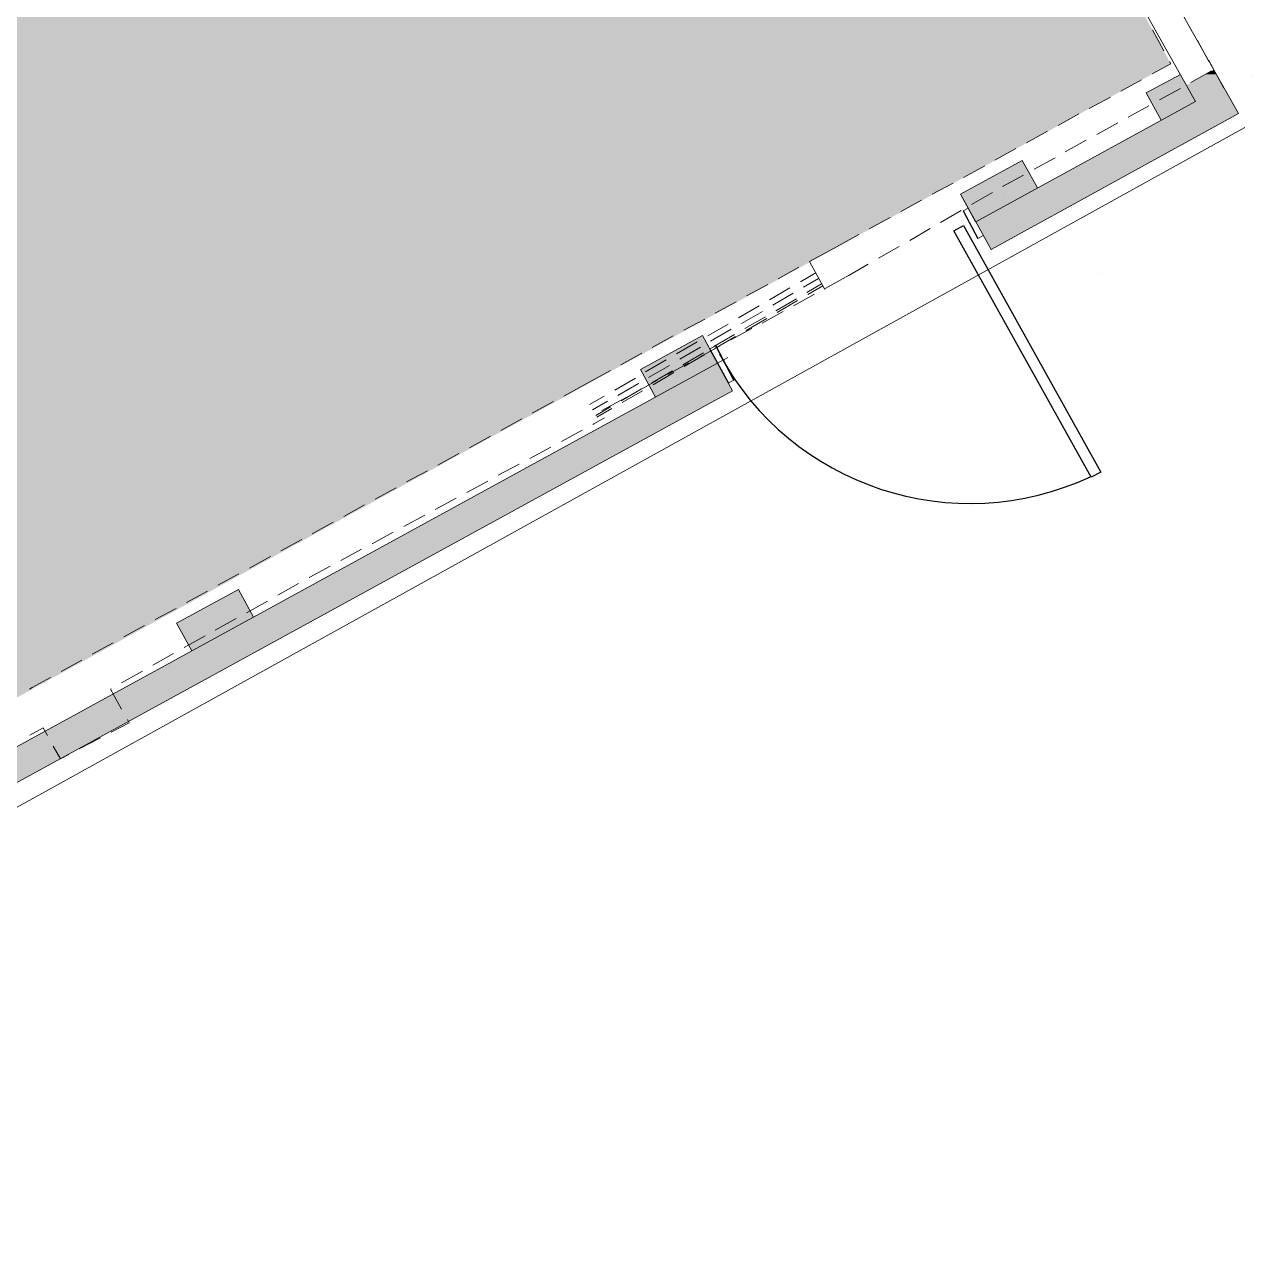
# Model space of a CAD drawing. Header units: millimetres. Extents: x -5841 to 140562, y 1006 to 102310.
# Drawn here: x 101929 to 105846, y 30638 to 34544 of the extents above; entities that cross this region are included whole.
import ezdxf

# ---------------------------------------------------------------- set-up
doc = ezdxf.new("R2010")
doc.units = ezdxf.units.MM
doc.header["$LTSCALE"] = 10
doc.layers.add('PDF18_0', color=7, linetype='Continuous')
doc.layers.add('PDF18_WALLS', color=7, linetype='Continuous')
for name, color, linetype, true_color in [('PDF18_BMAD-FLOORS', 7, 'Continuous', 0xf26722), ('PDF18_KD - WALL - LOADBEARING', 7, 'Continuous', 0xc0ab87), ('PDF18_SURVEY_POINTS', 7, 'Continuous', 0x636466)]:
    doc.layers.add(name, color=color, linetype=linetype, true_color=true_color)

msp = doc.modelspace()

# ---------------------------------------------------------------- linework, layer by layer
at = {"layer": 'PDF18_0', "lineweight": 0}
for points in [[(105332.72258, 35102.74202), (105589.89107, 34636.02884), (105801.55238, 34260.33001), (105012.0557, 33827.48264), (104914.6915, 34003.16153), (105111.53652, 34111.10879), (105160.21862, 34023.26935)], [(105503.10994, 34586.28843), (105663.97253, 34299.48736), (104963.3736, 33915.32208)], [(105754.98689, 34341.81962), (105707.3631, 34429.65906)], [(105616.34874, 34385.21019), (105507.34316, 34327.00333), (105554.96696, 34239.16388)], [(105821.6602, 34215.88114), (99355.40727, 30637.74674)], [(104962.3153, 33915.32208), (104914.6915, 34003.16153)], [(104923.15795, 33950.2462), (104939.03255, 33958.71265)], [(104969.72344, 33862.40676), (104986.65635, 33871.93152)], [(104172.81862, 33482.47471), (99457.0047, 30902.32338), (99343.7659, 31102.34331), (99155.38734, 30998.62927), (99318.36654, 30711.8282), (104187.63491, 33376.64406), (104091.32902, 33552.32294), (103894.484, 33444.37568), (103942.1078, 33356.53623)], [(104140.01112, 33464.4835), (104091.32902, 33552.32294)], [(104134.71959, 33519.51544), (104115.67007, 33509.99068)], [(104174.93523, 33400.98511), (104115.67007, 33508.93237)], [(104191.86814, 33410.50987), (104174.93523, 33402.04341)], [(104174.93523, 33400.98511), (104174.93523, 33400.98511)], [(102659.44027, 32654.879), (102611.81648, 32742.71844), (102413.91316, 32634.77118), (102462.59526, 32546.93173)]]:
    msp.add_lwpolyline(points, dxfattribs=at)
at = {"layer": 'PDF18_0', "color": 0, "lineweight": 0, "true_color": 0x939598}
for points in [[(105651.27285, 34525.96496), (105614.23212, 34592.63827)], [(105563.43341, 34460.34995), (105527.45099, 34528.08157)], [(105707.3631, 34426.48414), (105670.32237, 34493.15745)], [(105526.39268, 34387.3268), (105585.65785, 34419.076), (105581.42462, 34426.48414)], [(105649.15624, 34359.81083), (105715.82955, 34396.85156)], [(105425.85356, 34332.29486), (105492.52687, 34368.27728)], [(105325.31444, 34277.26292), (105393.04606, 34313.24534)], [(105549.67542, 34304.77889), (105616.34874, 34340.76131)], [(105449.1363, 34248.68864), (105515.80961, 34285.72937)], [(105225.83362, 34222.23098), (105292.50694, 34259.27171)], [(105125.2945, 34167.19904), (105191.96781, 34204.23977)], [(105349.65549, 34193.6567), (105416.3288, 34230.69743)], [(105249.11637, 34138.62476), (105315.78968, 34175.66549)], [(105024.75538, 34112.1671), (105091.42869, 34149.20783)], [(105149.63555, 34083.59282), (105216.30886, 34119.57525)], [(104924.21626, 34057.13516), (104991.94788, 34094.17589)], [(104824.73545, 34003.16153), (104891.40876, 34039.14395)], [(105049.09643, 34027.50258), (105115.76974, 34064.54331)], [(104949.61562, 33970.35402), (105016.28893, 34008.45306)], [(104724.19633, 33948.12959), (104790.86964, 33984.11201)], [(104623.6572, 33893.09765), (104690.33052, 33929.08007)], [(104851.19311, 33913.20547), (104916.80812, 33951.30451)], [(104752.7706, 33856.05692), (104818.38561, 33894.15595)], [(104481.84413, 33699.42755), (104433.16203, 33788.3253), (104509.3601, 33830.65756), (104590.8497, 33875.10644)], [(104653.28979, 33798.90837), (104718.90479, 33837.0074)], [(104332.62291, 33733.29336), (104399.29622, 33770.33409)], [(104555.92559, 33742.81812), (104620.48229, 33779.85885)], [(104451.15324, 33751.28457), (104404.58775, 33723.7686)], [(104461.7363, 33734.35167), (104414.11251, 33706.8357)], [(104482.90244, 33702.60247), (104559.10051, 33744.93473)], [(104232.08379, 33679.31973), (104299.8154, 33715.30215)], [(104370.72194, 33704.71908), (104305.10694, 33666.62005)], [(104381.30501, 33687.78618), (104315.69, 33649.68714)], [(104382.36331, 33647.57053), (104449.03663, 33684.61126)], [(104471.26106, 33717.41876), (104424.69558, 33689.90279)], [(104427.8705, 33683.55295), (104475.49429, 33711.06892)], [(104132.60297, 33624.28779), (104199.27628, 33660.27021)], [(104272.29943, 33647.57053), (104206.68443, 33609.4715)], [(104391.88807, 33669.79497), (104325.21476, 33631.69593)], [(104329.44799, 33626.4044), (104395.06299, 33664.50344)], [(104282.8825, 33629.57932), (104216.20919, 33591.48028)], [(104292.40726, 33612.64642), (104226.79225, 33574.54738)], [(104231.02548, 33568.19754), (104296.64049, 33607.35488)], [(104281.82419, 33592.53859), (104349.55581, 33629.57932)], [(104032.06385, 33569.25585), (104098.73716, 33605.23827)], [(104173.87693, 33589.36367), (104108.26192, 33551.26464)], [(104183.40169, 33572.43077), (104117.78668, 33534.33173)], [(104182.34338, 33538.56496), (104249.01669, 33574.54738)], [(103931.52473, 33514.22391), (103998.19804, 33551.26464)], [(104074.39611, 33532.21512), (104008.78111, 33494.11608)], [(104193.98475, 33555.49786), (104128.36975, 33517.39883)], [(104131.54467, 33511.04899), (104197.15967, 33549.14802)], [(103830.98561, 33459.19197), (103898.71723, 33496.2327)], [(104084.97918, 33515.28221), (104019.36417, 33477.18318)], [(104094.50394, 33497.291), (104028.88893, 33459.19197)], [(104033.12216, 33453.90043), (104098.73716, 33491.99947)], [(104081.80426, 33483.53302), (104148.47757, 33519.51544)], [(103975.9736, 33475.06657), (103910.3586, 33436.96753)], [(103986.55667, 33457.07535), (103919.88336, 33418.97632)], [(103981.26514, 33428.50108), (104047.93845, 33465.54181)], [(103648.95689, 33359.71115), (103720.92173, 33398.86849), (103798.17811, 33441.20076)], [(103877.5511, 33416.85971), (103811.93609, 33378.76067)], [(103880.72602, 33373.46914), (103948.45764, 33410.50987)], [(103996.08143, 33440.14245), (103930.46642, 33402.04341)], [(103934.69965, 33395.69358), (104000.31466, 33434.85092)], [(103887.07586, 33399.9268), (103821.46085, 33361.82777)], [(103897.65892, 33382.9939), (103832.04392, 33344.89486)], [(103835.21884, 33338.54502), (103900.83384, 33376.64406)], [(103548.41776, 33304.67921), (103616.14938, 33341.71994)], [(103778.07028, 33359.71115), (103731.5048, 33332.19518)], [(103788.65335, 33342.77825), (103741.02955, 33315.26228)], [(103770.66214, 33313.14567), (103847.91851, 33355.47793)], [(103798.17811, 33324.78704), (103751.61262, 33297.27107)], [(103754.78754, 33291.97953), (103802.41133, 33319.4955)], [(103448.93695, 33249.64727), (103515.61026, 33286.688)], [(103742.08786, 33268.69679), (103745.26278, 33270.8134), (103779.12859, 33289.86292)], [(103348.39783, 33194.61533), (103415.07114, 33231.65606)], [(103641.54874, 33214.72316), (103708.22205, 33250.70558)], [(103247.85871, 33139.58339), (103314.53202, 33176.62412)], [(103541.00962, 33160.74952), (103607.68293, 33196.73195)], [(103440.4705, 33106.77589), (103507.14381, 33142.75831)], [(103147.31959, 33085.60976), (103215.05121, 33121.59218)], [(103047.83877, 33030.57782), (103114.51208, 33066.56024)], [(103339.93138, 33051.74395), (103406.60469, 33087.72637)], [(103239.39226, 32997.77032), (103306.06557, 33033.75274)], [(102947.29965, 32975.54588), (103013.97296, 33012.58661)], [(103138.85314, 32943.79668), (103205.52645, 32979.77911)], [(102846.76053, 32920.51394), (102913.43384, 32957.55467)], [(102746.22141, 32865.482), (102813.95303, 32902.52273)], [(103038.31401, 32888.76474), (103104.98733, 32925.80547)], [(102937.77489, 32834.79111), (103004.44821, 32870.77353)], [(102646.7406, 32810.45006), (102713.41391, 32847.49079)], [(102546.20148, 32756.47643), (102612.87479, 32792.45885)], [(102837.23577, 32780.81748), (102839.35239, 32781.87578), (102903.90908, 32816.7999)], [(102736.69665, 32724.72723), (102803.36996, 32761.76796)], [(102445.66235, 32701.44449), (102473.17832, 32716.26078), (102512.33567, 32737.42691)], [(102637.21584, 32668.63699), (102703.88915, 32705.67771)], [(102346.18154, 32646.41255), (102412.85485, 32682.39497)], [(102245.64242, 32591.38061), (102312.31573, 32627.36303)], [(102537.73502, 32612.54674), (102604.40833, 32650.64577)], [(102438.25421, 32557.5148), (102504.92752, 32594.55553)], [(102145.1033, 32536.34867), (102211.77661, 32572.33109)], [(102045.62248, 32481.31673), (102112.2958, 32517.29915)], [(102338.77339, 32501.42455), (102404.3884, 32538.46528)], [(102238.23427, 32445.33431), (102304.90759, 32482.37503)], [(101945.08336, 32425.22648), (101953.54982, 32430.51801), (102011.75667, 32462.26721)], [(102238.23427, 32360.66978), (102203.31016, 32425.22648), (102205.42677, 32426.28479)], [(102205.42677, 32287.64663), (102262.57532, 32317.27922), (102257.28379, 32327.86228)], [(101946.14167, 32278.12187), (101988.47393, 32301.40462), (102002.23192, 32277.06357)], [(102020.22313, 32243.19776), (102043.50587, 32202.98211), (102069.96353, 32216.74009)], [(102103.82934, 32234.73131), (102171.56096, 32269.65542)]]:
    msp.add_lwpolyline(points, dxfattribs=at)
at = {"layer": 'PDF18_0', "color": 0, "lineweight": 25, "true_color": 0x939598}
for points in [[(105568.72494, 34403.2014), (105568.72494, 34403.2014)], [(104972.89836, 34084.65113), (104972.89836, 34084.65113)], [(105053.32966, 33993.63677), (105053.32966, 33993.63677)], [(103986.55667, 33543.85649), (103986.55667, 33543.85649)], [(104065.92966, 33453.90043), (104065.92966, 33453.90043)], [(102473.17832, 32716.26078), (102473.17832, 32716.26078)], [(101953.54982, 32430.51801), (101953.54982, 32430.51801)], [(102203.31016, 32425.22648), (102203.31016, 32425.22648)], [(102262.57532, 32317.27922), (102262.57532, 32317.27922)], [(101988.47393, 32300.34631), (101988.47393, 32301.40462)], [(102043.50587, 32202.98211), (102043.50587, 32202.98211)]]:
    msp.add_lwpolyline(points, dxfattribs=at)
at = {"layer": 'PDF18_BMAD-FLOORS', "transparency": 33554559}
for points in [[(105722.17939, 34400.02648), (105730.64584, 34385.21019), (105696.78003, 34385.21019)], [(105553.90865, 34351.34438), (105764.51165, 34325.94502), (105507.34316, 34325.94502)], [(105616.34874, 34385.21019), (105635.39825, 34351.34438), (105553.90865, 34351.34438)], [(105749.69536, 34351.34438), (105553.90865, 34351.34438), (105764.51165, 34325.94502)], [(105696.78003, 34385.21019), (105749.69536, 34351.34438), (105635.39825, 34351.34438)], [(105730.64584, 34385.21019), (105696.78003, 34385.21019), (105749.69536, 34351.34438)], [(105764.51165, 34325.94502), (105507.34316, 34325.94502), (105801.55238, 34260.33001)], [(105507.34316, 34325.94502), (105801.55238, 34260.33001), (105543.32558, 34260.33001)], [(105554.96696, 34239.16388), (105368.70501, 34023.26935), (105160.21862, 34023.26935)], [(105763.45334, 34239.16388), (105554.96696, 34239.16388), (105368.70501, 34023.26935)], [(105801.55238, 34260.33001), (105543.32558, 34260.33001), (105763.45334, 34239.16388)], [(105543.32558, 34260.33001), (105763.45334, 34239.16388), (105554.96696, 34239.16388)], [(105111.53652, 34111.10879), (105160.21862, 34023.26935), (104951.73223, 34023.26935)], [(104951.73223, 34023.26935), (104914.6915, 34003.16153), (105331.66428, 34003.16153)], [(104914.6915, 34003.16153), (105331.66428, 34003.16153), (105010.9974, 33827.48264)], [(104951.73223, 34023.26935), (105368.70501, 34023.26935), (105331.66428, 34003.16153)], [(104091.32902, 33552.32294), (104150.59418, 33444.37568), (103894.484, 33444.37568)], [(104150.59418, 33444.37568), (103894.484, 33444.37568), (104187.63491, 33376.64406)], [(103894.484, 33444.37568), (104187.63491, 33376.64406), (103931.52473, 33376.64406)], [(104187.63491, 33376.64406), (103931.52473, 33376.64406), (104150.59418, 33356.53623)], [(103931.52473, 33376.64406), (104150.59418, 33356.53623), (103942.1078, 33356.53623)], [(103942.1078, 33356.53623), (102867.92666, 32654.879), (102659.44027, 32654.879)], [(104150.59418, 33356.53623), (103942.1078, 33356.53623), (102867.92666, 32654.879)], [(102611.81648, 32742.71844), (102659.44027, 32654.879), (102450.95389, 32654.879)], [(102450.95389, 32654.879), (102830.88593, 32634.77118), (102413.91316, 32634.77118)], [(102830.88593, 32634.77118), (102413.91316, 32634.77118), (102670.02334, 32546.93173)], [(102413.91316, 32634.77118), (102670.02334, 32546.93173), (102462.59526, 32546.93173)], [(102867.92666, 32654.879), (102450.95389, 32654.879), (102830.88593, 32634.77118)], [(102462.59526, 32546.93173), (101233.90137, 31873.84878), (101441.32945, 31873.84878)], [(102462.59526, 32546.93173), (102670.02334, 32546.93173), (101441.32945, 31873.84878)]]:
    msp.add_solid(points, dxfattribs=at)
at = {"layer": 'PDF18_KD - WALL - LOADBEARING', "color": 0, "true_color": 0xfdfce3, "transparency": 33554559}
for points in [[(103307.12387, 36928.32079), (96075.71532, 36928.32079), (98831.54554, 34416.95938)], [(101664.63213, 35567.33859), (105585.65785, 34419.076), (99589.29301, 34419.076)], [(104964.43191, 35567.33859), (101664.63213, 35567.33859), (105585.65785, 34419.076)], [(99589.29301, 34419.076), (97865.31167, 33465.54181), (103848.97682, 33465.54181)], [(99589.29301, 34419.076), (105585.65785, 34419.076), (103848.97682, 33465.54181)], [(97865.31167, 33465.54181), (103848.97682, 33465.54181), (99267.56783, 30949.94717)]]:
    msp.add_solid(points, dxfattribs=at)
at = {"layer": 'PDF18_SURVEY_POINTS', "lineweight": 25}
for points in [[(105585.65785, 34419.076), (105585.65785, 34419.076)], [(105722.17939, 34400.02648), (105722.17939, 34400.02648)], [(105846.00125, 34377.80204), (105846.00125, 34377.80204)], [(102839.35239, 32781.87578), (102839.35239, 32781.87578)]]:
    msp.add_lwpolyline(points, dxfattribs=at)
at = {"layer": 'PDF18_SURVEY_POINTS', "color": 7, "lineweight": 25}
for points in [[(104919.98303, 33833.83248), (104919.98303, 33833.83248)], [(104096.62055, 33604.17996), (104096.62055, 33604.17996)], [(104163.29386, 33431.676), (104163.29386, 33431.676)], [(104159.06064, 33390.40204), (104159.06064, 33390.40204)]]:
    msp.add_lwpolyline(points, dxfattribs=at)
at = {"layer": 'PDF18_WALLS', "lineweight": 25}
for points in [[(104898.8169, 33949.18789), (104898.8169, 33949.18789)], [(104923.15795, 33950.2462), (104969.72344, 33862.40676)], [(104969.72344, 33863.46506), (104969.72344, 33863.46506)], [(105353.88871, 33749.16796), (105353.88871, 33749.16796)], [(104115.67007, 33508.93237), (104174.93523, 33400.98511)], [(104104.0287, 33486.70794), (104104.0287, 33486.70794)], [(104174.93523, 33402.04341), (104174.93523, 33402.04341)]]:
    msp.add_lwpolyline(points, dxfattribs=at)
for points in [[(105362.35517, 33117.35896), (105331.66428, 33100.42605), (104893.52537, 33886.74781), (104924.21626, 33903.68071)], [(104191.86814, 33410.50987), (104134.71959, 33519.51544)]]:
    msp.add_lwpolyline(points, close=True, dxfattribs=at)
msp.add_arc((104945.2747, 33926.7728), 909.61437, 208.45458559, 294.97742285, dxfattribs=at)

doc.saveas('drawing.dxf')
